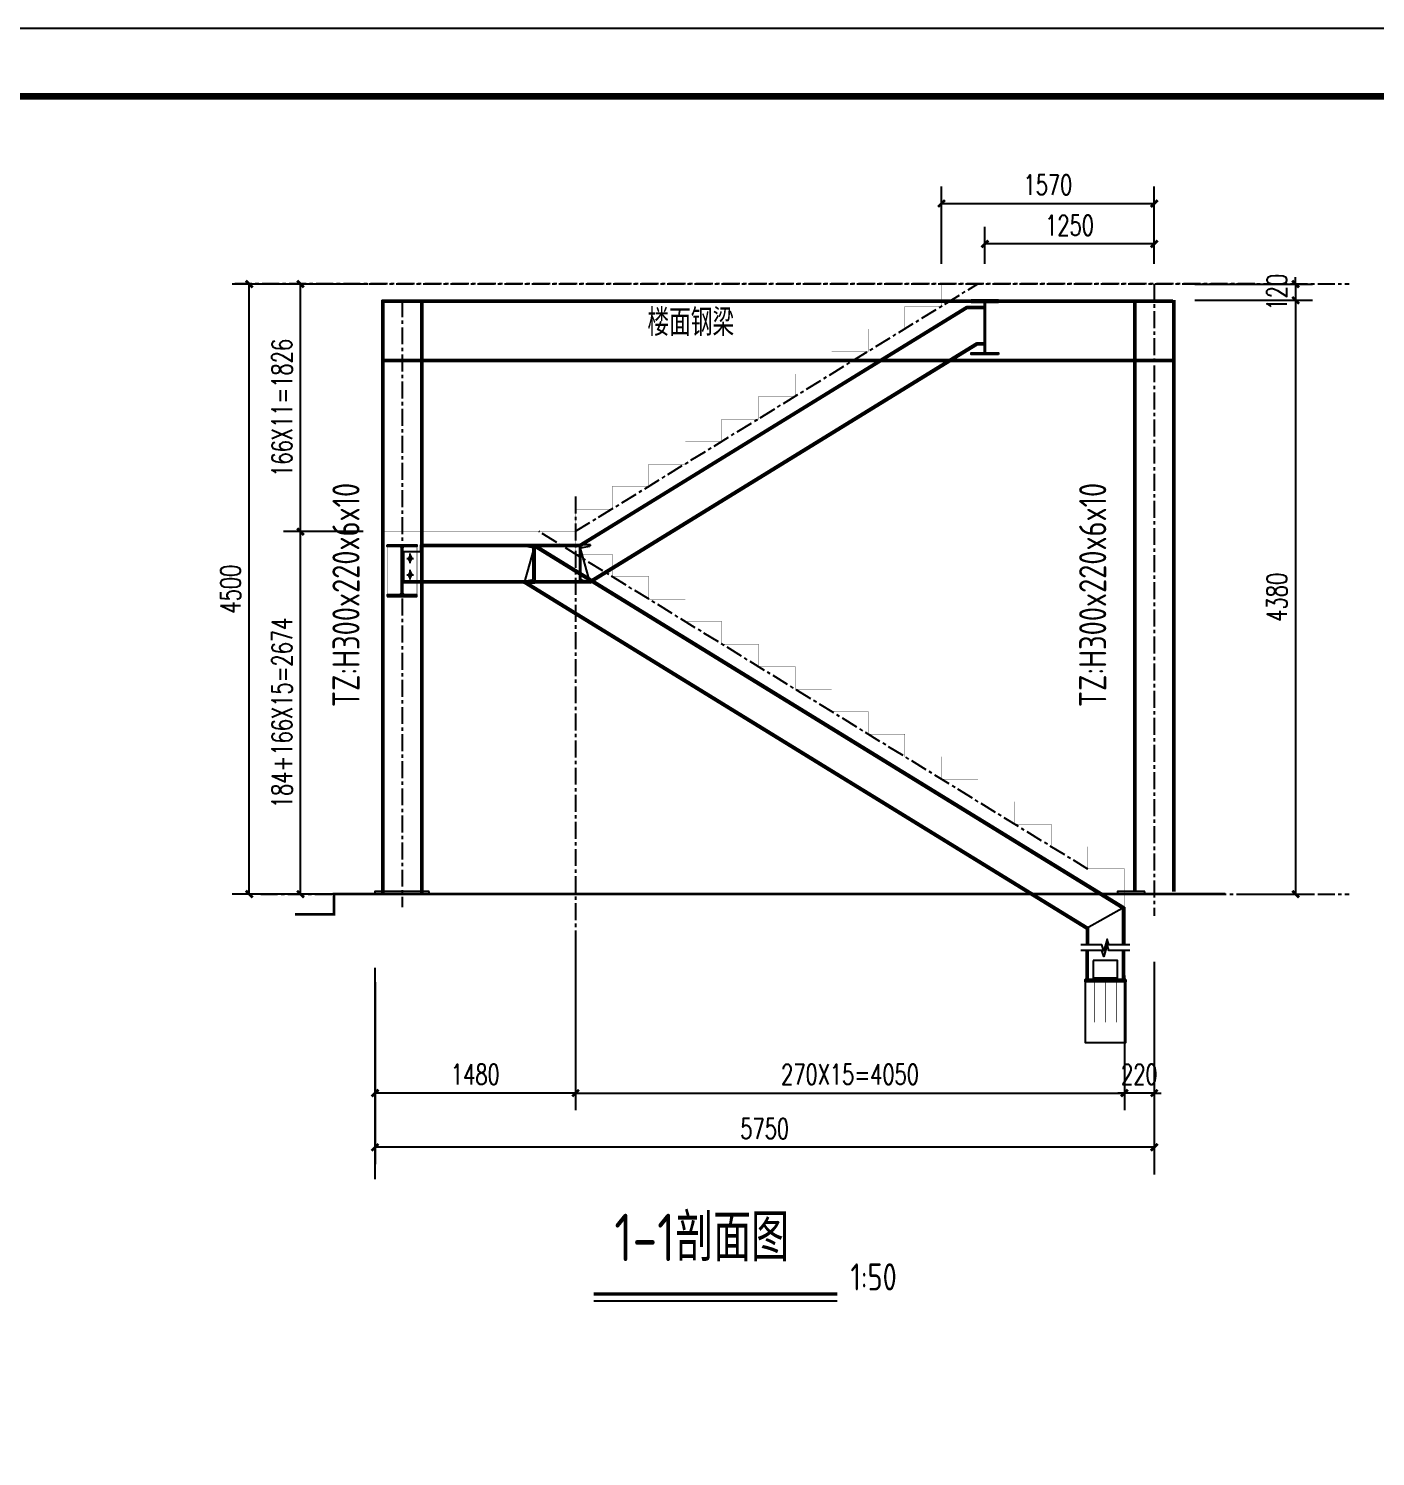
# Model space of a CAD drawing. Extents: x 180850 to 1400258, y 48356 to 327067.
# Drawn here: x 563023 to 572962, y 123956 to 134487 of the extents above; entities that cross this region are included whole.
import ezdxf
from ezdxf.enums import TextEntityAlignment as Align

# ---------------------------------------------------------------- set-up
doc = ezdxf.new("R2010")
doc.units = 0
doc.header["$LTSCALE"] = 1000
doc.linetypes.add('0$0$CENTERX2', pattern=[4, 2.5, -0.5, 0.5, -0.5])
for name, color, linetype in [('A-土建墙柱（含管井、立管）', 6, 'Continuous'), ('AXIS', 3, 'Continuous'), ('BEAM_DE', 7, 'Continuous'), ('DOTE', 1, 'Continuous'), ('GL', 150, 'Continuous'), ('GZ', 50, 'Continuous'), ('NUM', 7, 'Continuous'), ('Prof', 2, 'Continuous'), ('PUB_TITLE', 4, 'Continuous'), ('PZ', 202, 'Continuous'), ('STGJ_BOLT_THIN', 9, 'Continuous'), ('WL', 10, 'Continuous'), ('型钢', 6, 'Continuous')]:
    doc.layers.add(name, color=color, linetype=linetype)
doc.layers.add('S-OTHR-THIN', color=7, linetype='Continuous', lineweight=18)
doc.styles.add('_TCH_DIM_T3', font='SIMPLEX', dxfattribs={"width": 0.705882, "bigfont": 'GBCBIG'})
doc.styles.add('TSSD_Norm', font='tssdeng.shx', dxfattribs={"bigfont": 'hztxt.shx'})
doc.dimstyles.new('_TCH_ARCH&&50', dxfattribs={"dimtxt": 148.75, "dimasz": 50, "dimexe": 125, "dimexo": 150, "dimgap": 63.125, "dimtad": 1, "dimdec": 0, "dimzin": 0, "dimdsep": 46, "dimtxsty": '_TCH_DIM_T3', "dimblk": 'ARCHTICK', "dimcen": 0.09, "dimclrt": 7, "dimazin": 2, "dimtfac": 1, "dimtdec": 0, "dimtix": 1, "dimtmove": 2, "dimatfit": 3, "dimfxl": 1, "dimtolj": 1, "dimtzin": 0, "dimarcsym": 0})

# ---------------------------------------------------------------- blocks, each defined once
blk = doc.blocks.new('_ArchTick')
at = {"color": 0, "linetype": 'ByBlock', "const_width": 0.4}
blk.add_lwpolyline([(-0.5, -0.5), (0.5, 0.5)], dxfattribs=at)
blk = doc.blocks.new('*D1360')
at = {"layer": 'AXIS', "color": 0, "linetype": 'ByBlock', "lineweight": -2, "transparency": 16777216}
for p, q in [((565580, 127453), (565580, 126111)), ((571330, 127453), (571330, 126111)), ((571330, 126236), (565580, 126236))]:
    blk.add_line(p, q, dxfattribs=at)
at = {"layer": 'Defpoints', "color": 0, "linetype": 'ByBlock', "transparency": 16777216}
for p in [(565580, 127603), (571330, 127603), (565580, 126236)]:
    blk.add_point(p, dxfattribs=at)
at = {"layer": 'AXIS', "color": 0, "linetype": 'ByBlock', "lineweight": -2, "transparency": 16777216, "xscale": 50, "yscale": 50, "zscale": 50, "rotation": 180}
blk.add_blockref('_ArchTick', (565580, 126236), dxfattribs=at)
at = {"layer": 'AXIS', "color": 0, "linetype": 'ByBlock', "lineweight": -2, "transparency": 16777216, "xscale": 50, "yscale": 50, "zscale": 50}
blk.add_blockref('_ArchTick', (571330, 126236), dxfattribs=at)
at = {"layer": 'AXIS', "color": 7, "linetype": 'ByBlock', "transparency": 16777216, "insert": (568455, 126374), "char_height": 148.8, "attachment_point": 5, "style": '_TCH_DIM_T3'}
blk.add_mtext('\\A1;5750', dxfattribs=at)
blk = doc.blocks.new('*D1361')
at = {"layer": 'AXIS', "color": 0, "linetype": 'ByBlock', "lineweight": -2, "transparency": 16777216}
for p, q in [((567060, 127765), (567060, 126511)), ((565580, 127453), (565580, 126511)), ((567060, 126636), (565580, 126636))]:
    blk.add_line(p, q, dxfattribs=at)
at = {"layer": 'Defpoints', "color": 0, "linetype": 'ByBlock', "transparency": 16777216}
for p in [(567060, 127915), (565580, 127603), (565580, 126636)]:
    blk.add_point(p, dxfattribs=at)
at = {"layer": 'AXIS', "color": 0, "linetype": 'ByBlock', "lineweight": -2, "transparency": 16777216, "xscale": 50, "yscale": 50, "zscale": 50, "rotation": 180}
blk.add_blockref('_ArchTick', (565580, 126636), dxfattribs=at)
at = {"layer": 'AXIS', "color": 0, "linetype": 'ByBlock', "lineweight": -2, "transparency": 16777216, "xscale": 50, "yscale": 50, "zscale": 50}
blk.add_blockref('_ArchTick', (567060, 126636), dxfattribs=at)
at = {"layer": 'AXIS', "color": 7, "linetype": 'ByBlock', "transparency": 16777216, "insert": (566320, 126774), "char_height": 148.8, "attachment_point": 5, "style": '_TCH_DIM_T3'}
blk.add_mtext('\\A1;1480', dxfattribs=at)
blk = doc.blocks.new('*D1362')
at = {"layer": 'AXIS', "color": 0, "linetype": 'ByBlock', "lineweight": -2, "transparency": 16777216}
for p, q in [((565492, 130777), (564905, 130777)), ((565030, 128103), (565030, 130777)), ((565480, 128103), (564905, 128103))]:
    blk.add_line(p, q, dxfattribs=at)
at = {"layer": 'Defpoints', "color": 0, "linetype": 'ByBlock', "transparency": 16777216}
for p in [(565030, 130777), (565642, 130777), (565630, 128103)]:
    blk.add_point(p, dxfattribs=at)
at = {"layer": 'AXIS', "color": 0, "linetype": 'ByBlock', "lineweight": -2, "transparency": 16777216, "xscale": 50, "yscale": 50, "zscale": 50}
for p, rotation in [((565030, 130777), 90), ((565030, 128103), 270)]:
    blk.add_blockref('_ArchTick', p, dxfattribs=dict(at, rotation=rotation))
at = {"layer": 'AXIS', "color": 7, "linetype": 'ByBlock', "transparency": 16777216, "insert": (564893, 129440), "char_height": 148.75, "attachment_point": 5, "rotation": 90, "style": '_TCH_DIM_T3'}
blk.add_mtext('\\A1;184+166X15=2674', dxfattribs=at)
blk = doc.blocks.new('*D1363')
at = {"layer": 'AXIS', "color": 0, "linetype": 'ByBlock', "lineweight": -2, "transparency": 16777216}
for p, q in [((565530, 132603), (564527, 132603)), ((564652, 128103), (564652, 132603)), ((565480, 128103), (564527, 128103))]:
    blk.add_line(p, q, dxfattribs=at)
at = {"layer": 'Defpoints', "color": 0, "linetype": 'ByBlock', "transparency": 16777216}
for p in [(564652, 132603), (565680, 132603), (565630, 128103)]:
    blk.add_point(p, dxfattribs=at)
at = {"layer": 'AXIS', "color": 0, "linetype": 'ByBlock', "lineweight": -2, "transparency": 16777216, "xscale": 50, "yscale": 50, "zscale": 50}
for p, rotation in [((564652, 132603), 90), ((564652, 128103), 270)]:
    blk.add_blockref('_ArchTick', p, dxfattribs=dict(at, rotation=rotation))
at = {"layer": 'AXIS', "color": 7, "linetype": 'ByBlock', "transparency": 16777216, "insert": (564514, 130353), "char_height": 148.8, "attachment_point": 5, "rotation": 90, "style": '_TCH_DIM_T3'}
blk.add_mtext('\\A1;4500', dxfattribs=at)
blk = doc.blocks.new('*D1364')
at = {"layer": 'AXIS', "color": 0, "linetype": 'ByBlock', "lineweight": -2, "transparency": 16777216}
for p, q in [((565530, 132603), (564905, 132603)), ((565030, 130777), (565030, 132603)), ((565492, 130777), (564905, 130777))]:
    blk.add_line(p, q, dxfattribs=at)
at = {"layer": 'Defpoints', "color": 0, "linetype": 'ByBlock', "transparency": 16777216}
for p in [(565030, 132603), (565680, 132603), (565642, 130777)]:
    blk.add_point(p, dxfattribs=at)
at = {"layer": 'AXIS', "color": 0, "linetype": 'ByBlock', "lineweight": -2, "transparency": 16777216, "xscale": 50, "yscale": 50, "zscale": 50}
for p, rotation in [((565030, 132603), 90), ((565030, 130777), 270)]:
    blk.add_blockref('_ArchTick', p, dxfattribs=dict(at, rotation=rotation))
at = {"layer": 'AXIS', "color": 7, "linetype": 'ByBlock', "transparency": 16777216, "insert": (564893, 131690), "char_height": 148.75, "attachment_point": 5, "rotation": 90, "style": '_TCH_DIM_T3'}
blk.add_mtext('\\A1;166X11=1826', dxfattribs=at)
blk = doc.blocks.new('*D1365')
at = {"layer": 'AXIS', "color": 0, "linetype": 'ByBlock', "lineweight": -2, "transparency": 16777216}
for p, q in [((571630, 132483), (572498, 132483)), ((572373, 132483), (572373, 128103)), ((571993, 128103), (572498, 128103))]:
    blk.add_line(p, q, dxfattribs=at)
at = {"layer": 'Defpoints', "color": 0, "linetype": 'ByBlock', "transparency": 16777216}
for p in [(571480, 132483), (571843, 128103), (572373, 128103)]:
    blk.add_point(p, dxfattribs=at)
at = {"layer": 'AXIS', "color": 0, "linetype": 'ByBlock', "lineweight": -2, "transparency": 16777216, "xscale": 50, "yscale": 50, "zscale": 50}
for p, rotation in [((572373, 132483), 90), ((572373, 128103), 270)]:
    blk.add_blockref('_ArchTick', p, dxfattribs=dict(at, rotation=rotation))
at = {"layer": 'AXIS', "color": 7, "linetype": 'ByBlock', "transparency": 16777216, "insert": (572235, 130293), "char_height": 148.8, "attachment_point": 5, "rotation": 90, "style": '_TCH_DIM_T3'}
blk.add_mtext('\\A1;4380', dxfattribs=at)
blk = doc.blocks.new('*D1366')
at = {"layer": 'AXIS', "color": 0, "linetype": 'ByBlock', "lineweight": -2, "transparency": 16777216}
for p, q in [((567060, 127765), (567060, 126511)), ((571110, 127504), (571110, 126511)), ((567060, 126636), (571110, 126636))]:
    blk.add_line(p, q, dxfattribs=at)
at = {"layer": 'Defpoints', "color": 0, "linetype": 'ByBlock', "transparency": 16777216}
for p in [(567060, 127915), (571110, 127654), (571110, 126636)]:
    blk.add_point(p, dxfattribs=at)
at = {"layer": 'AXIS', "color": 0, "linetype": 'ByBlock', "lineweight": -2, "transparency": 16777216, "xscale": 50, "yscale": 50, "zscale": 50, "rotation": 180}
blk.add_blockref('_ArchTick', (567060, 126636), dxfattribs=at)
at = {"layer": 'AXIS', "color": 0, "linetype": 'ByBlock', "lineweight": -2, "transparency": 16777216, "xscale": 50, "yscale": 50, "zscale": 50}
blk.add_blockref('_ArchTick', (571110, 126636), dxfattribs=at)
at = {"layer": 'AXIS', "color": 7, "linetype": 'ByBlock', "transparency": 16777216, "insert": (569085, 126774), "char_height": 148.75, "attachment_point": 5, "style": '_TCH_DIM_T3'}
blk.add_mtext('\\A1;270X15=4050', dxfattribs=at)
blk = doc.blocks.new('A$C1A291124')
at = {"layer": '型钢'}
for p, q in [((-82, -4), (-82, 0)), ((-82, 0), (0, 0)), ((0, 0), (0, -280)), ((-21, -19), (-77, -10)), ((-10, -249), (-10, -31)), ((-82, -276), (-82, -280)), ((-82, -280), (0, -280)), ((-21, -261), (-77, -270))]:
    blk.add_line(p, q, dxfattribs=at)
for centre, radius, start, end in [((-76, -4), 6.25, 180, 261), ((-22, -31), 12.5, 0, 81), ((-76, -276), 6.25, 99, 180), ((-22, -249), 12.5, 279, 0)]:
    blk.add_arc(centre, radius, start, end, dxfattribs=at)
blk = doc.blocks.new('*D1367')
at = {"layer": 'AXIS', "color": 0, "linetype": 'ByBlock', "lineweight": -2, "transparency": 16777216}
for p, q in [((571630, 132603), (572498, 132603)), ((572373, 132603), (572373, 132653)), ((572373, 132603), (572373, 132483)), ((571630, 132483), (572498, 132483)), ((572373, 132483), (572373, 132433))]:
    blk.add_line(p, q, dxfattribs=at)
at = {"layer": 'Defpoints', "color": 0, "linetype": 'ByBlock', "transparency": 16777216}
for p in [(571480, 132603), (571480, 132483), (572373, 132483)]:
    blk.add_point(p, dxfattribs=at)
at = {"layer": 'AXIS', "color": 0, "linetype": 'ByBlock', "lineweight": -2, "transparency": 16777216, "xscale": 50, "yscale": 50, "zscale": 50}
for p, rotation in [((572373, 132603), 270), ((572373, 132483), 90)]:
    blk.add_blockref('_ArchTick', p, dxfattribs=dict(at, rotation=rotation))
at = {"layer": 'AXIS', "color": 7, "linetype": 'ByBlock', "transparency": 16777216, "insert": (572235, 132543), "char_height": 148.8, "attachment_point": 5, "rotation": 90, "style": '_TCH_DIM_T3'}
blk.add_mtext('\\A1;120', dxfattribs=at)
blk = doc.blocks.new('*D1368')
at = {"layer": 'AXIS', "color": 0, "linetype": 'ByBlock', "lineweight": -2, "transparency": 16777216}
for p, q in [((571110, 127504), (571110, 126511)), ((571330, 127453), (571330, 126511)), ((571110, 126636), (571060, 126636)), ((571330, 126636), (571110, 126636)), ((571330, 126636), (571380, 126636))]:
    blk.add_line(p, q, dxfattribs=at)
at = {"layer": 'Defpoints', "color": 0, "linetype": 'ByBlock', "transparency": 16777216}
for p in [(571110, 127654), (571330, 127603), (571110, 126636)]:
    blk.add_point(p, dxfattribs=at)
at = {"layer": 'AXIS', "color": 0, "linetype": 'ByBlock', "lineweight": -2, "transparency": 16777216, "xscale": 50, "yscale": 50, "zscale": 50}
blk.add_blockref('_ArchTick', (571110, 126636), dxfattribs=at)
at = {"layer": 'AXIS', "color": 0, "linetype": 'ByBlock', "lineweight": -2, "transparency": 16777216, "xscale": 50, "yscale": 50, "zscale": 50, "rotation": 180}
blk.add_blockref('_ArchTick', (571330, 126636), dxfattribs=at)
at = {"layer": 'AXIS', "color": 7, "linetype": 'ByBlock', "transparency": 16777216, "insert": (571220, 126774), "char_height": 148.8, "attachment_point": 5, "style": '_TCH_DIM_T3'}
blk.add_mtext('\\A1;220', dxfattribs=at)
blk = doc.blocks.new('*D1386')
at = {"layer": 'AXIS', "color": 0, "linetype": 'ByBlock', "lineweight": -2, "transparency": 16777216}
for p, q in [((569760, 132753), (569760, 133322)), ((571330, 132753), (571330, 133322)), ((569760, 133197), (571330, 133197))]:
    blk.add_line(p, q, dxfattribs=at)
at = {"layer": 'Defpoints', "color": 0, "linetype": 'ByBlock', "transparency": 16777216}
for p in [(571330, 133197), (569760, 132603), (571330, 132603)]:
    blk.add_point(p, dxfattribs=at)
at = {"layer": 'AXIS', "color": 0, "linetype": 'ByBlock', "lineweight": -2, "transparency": 16777216, "xscale": 50, "yscale": 50, "zscale": 50, "rotation": 180}
blk.add_blockref('_ArchTick', (569760, 133197), dxfattribs=at)
at = {"layer": 'AXIS', "color": 0, "linetype": 'ByBlock', "lineweight": -2, "transparency": 16777216, "xscale": 50, "yscale": 50, "zscale": 50}
blk.add_blockref('_ArchTick', (571330, 133197), dxfattribs=at)
at = {"layer": 'AXIS', "color": 7, "linetype": 'ByBlock', "transparency": 16777216, "insert": (570545, 133335), "char_height": 148.8, "attachment_point": 5, "style": '_TCH_DIM_T3'}
blk.add_mtext('\\A1;1570', dxfattribs=at)
blk = doc.blocks.new('*D1387')
at = {"layer": 'AXIS', "color": 0, "linetype": 'ByBlock', "lineweight": -2, "transparency": 16777216}
for p, q in [((570080, 132753), (570080, 133024)), ((571330, 132753), (571330, 133024)), ((571330, 132899), (570080, 132899))]:
    blk.add_line(p, q, dxfattribs=at)
at = {"layer": 'Defpoints', "color": 0, "linetype": 'ByBlock', "transparency": 16777216}
for p in [(570080, 132899), (570080, 132603), (571330, 132603)]:
    blk.add_point(p, dxfattribs=at)
at = {"layer": 'AXIS', "color": 0, "linetype": 'ByBlock', "lineweight": -2, "transparency": 16777216, "xscale": 50, "yscale": 50, "zscale": 50, "rotation": 180}
blk.add_blockref('_ArchTick', (570080, 132899), dxfattribs=at)
at = {"layer": 'AXIS', "color": 0, "linetype": 'ByBlock', "lineweight": -2, "transparency": 16777216, "xscale": 50, "yscale": 50, "zscale": 50}
blk.add_blockref('_ArchTick', (571330, 132899), dxfattribs=at)
at = {"layer": 'AXIS', "color": 7, "linetype": 'ByBlock', "transparency": 16777216, "insert": (570705, 133036), "char_height": 148.8, "attachment_point": 5, "style": '_TCH_DIM_T3'}
blk.add_mtext('\\A1;1250', dxfattribs=at)

msp = doc.modelspace()

# ---------------------------------------------------------------- hatches: boundary and pattern name
at = {"layer": 'STGJ_BOLT_THIN'}
for points in [[(565839.53, 130555.42), (565827.53, 130579.42), (565839.53, 130603.42), (565851.53, 130579.42)], [(565839.53, 130435.42), (565827.53, 130459.42), (565839.53, 130483.42), (565851.53, 130459.42)]]:
    msp.add_hatch(color=256, dxfattribs=at).paths.add_polyline_path(points)

# ---------------------------------------------------------------- linework, layer by layer
for p, q in [((565629.54, 132483.42), (571467.53, 132483.42)), ((565629.54, 132471.42), (571467.53, 132471.42)), ((565629.54, 132045.42), (571467.53, 132045.42)), ((565629.54, 132033.42), (571467.53, 132033.42))]:
    msp.add_line(p, q)
at = {"layer": 'A-土建墙柱（含管井、立管）'}
msp.add_line((571059.53, 127482.68), (570879.53, 127482.68), dxfattribs=at)
msp.add_lwpolyline([(570879.53, 127612.68), (570879.53, 127472.68), (571059.53, 127472.68), (571059.53, 127612.68)], close=True, dxfattribs=at)
at = {"layer": 'AXIS', "linetype": 'ByBlock'}
for p, q in [((565579.53, 127559.54), (565579.53, 126001.03)), ((571329.53, 127603.42), (571329.53, 126036.17))]:
    msp.add_line(p, q, dxfattribs=at)
at = {"layer": 'BEAM_DE'}
msp.add_lwpolyline([(571119.53, 127472.68), (570819.53, 127472.68), (570819.53, 127009.49), (571119.53, 127009.49)], close=True, dxfattribs=at)
at = {"layer": 'DOTE', "color": 8, "linetype": '0$0$CENTERX2', "ltscale": 0.05}
for p, q in [((572071.56, 132603.42), (564526.94, 132603.42)), ((564736.45, 132603.42), (572768.62, 132603.42)), ((567059.53, 130779.42), (570028.96, 132605.07)), ((571329.53, 132603.42), (571329.53, 127942.28)), ((565779.53, 132483.42), (565779.53, 128007.99)), ((567059.53, 131035.86), (567059.53, 127748.62)), ((570839.53, 128287.42), (566789.53, 130777.42)), ((564736.45, 128103.42), (572768.62, 128103.42))]:
    msp.add_line(p, q, dxfattribs=at)
at = {"layer": 'GL'}
for p, q in [((567087.81, 130679.42), (569946.34, 132436.88)), ((567091.48, 130666.42), (569950.01, 132423.88)), ((569946.34, 132436.88), (570075.53, 132436.88)), ((569950.01, 132423.88), (570075.53, 132423.88)), ((570072.03, 132483.42), (570072.02, 132483.42)), ((567163.32, 130412.42), (570021.85, 132169.88)), ((570021.85, 132169.88), (570075.53, 132169.88)), ((567167, 130399.42), (570025.53, 132156.88)), ((570025.53, 132156.88), (570075.53, 132156.88)), ((565789.53, 130629.42), (565914.53, 130629.42)), ((565789.53, 130629.42), (565789.53, 130399.42)), ((567087.81, 130679.42), (565914.53, 130679.42)), ((565914.53, 130679.42), (565914.53, 130629.42)), ((567091.48, 130666.42), (565914.53, 130666.42)), ((566757.99, 130679.42), (566680.49, 130399.42)), ((571096.51, 127996.77), (566757.63, 130664.38)), ((571109.53, 128004.03), (566757.99, 130679.42)), ((567167, 130399.42), (567087.81, 130679.42)), ((567163.32, 130412.42), (565789.53, 130412.42)), ((567167, 130399.42), (565789.53, 130399.42)), ((570829.25, 127847.66), (566682.05, 130397.42)), ((570842.26, 127854.92), (566687.11, 130409.57)), ((571109.53, 128006.03), (570829.53, 127849.82)), ((571096.53, 127998.78), (571096.53, 127728.25)), ((571109.53, 128006.03), (571109.53, 127728.25)), ((570842.53, 127857.07), (570842.53, 127728.25)), ((570829.53, 127849.82), (570829.53, 127728.25)), ((570829.53, 127472.68), (570829.53, 127688.25)), ((570841.53, 127472.68), (570841.53, 127688.25)), ((571097.53, 127472.68), (571097.53, 127688.25)), ((571109.53, 127472.68), (571109.53, 127688.25))]:
    msp.add_line(p, q, dxfattribs=at)
for points in [[(570179.53, 132483.42), (569979.53, 132483.42), (569979.53, 132470.42), (570179.53, 132470.42)], [(570083.53, 132470.42), (570075.53, 132470.42), (570075.53, 132096.42), (570083.53, 132096.42)], [(570179.53, 132083.42), (569979.53, 132083.42), (569979.53, 132096.42), (570179.53, 132096.42)], [(565669.53, 130679.42), (565889.53, 130679.42), (565889.53, 130666.42), (565669.53, 130666.42)], [(565775.53, 130666.42), (565783.53, 130666.42), (565783.53, 130311.43), (565775.53, 130311.43)], [(565669.53, 130298.43), (565889.53, 130298.43), (565889.53, 130311.43), (565669.53, 130311.43)]]:
    msp.add_lwpolyline(points, close=True, dxfattribs=at)
for points in [[(571150.53, 127728.25), (570995.53, 127728.25), (570981.53, 127772.25), (570957.53, 127684.25), (570943.53, 127728.25), (570788.53, 127728.25)], [(571150.53, 127688.25), (570995.53, 127688.25), (570981.53, 127732.25), (570957.53, 127644.25), (570943.53, 127688.25), (570788.53, 127688.25)]]:
    msp.add_lwpolyline(points, dxfattribs=at)
at = {"layer": 'GZ'}
for p, q in [((565629.54, 132483.42), (565629.54, 128103.42)), ((565641.54, 132483.42), (565641.54, 128103.42)), ((565917.54, 132483.42), (565917.54, 128103.42)), ((565929.54, 132483.42), (565929.54, 128103.42)), ((571179.53, 132483.42), (571179.53, 128123.42)), ((571191.53, 132483.42), (571191.53, 128123.42)), ((571467.53, 132483.42), (571467.53, 128123.42)), ((571479.53, 132483.42), (571479.53, 128123.42))]:
    msp.add_line(p, q, dxfattribs=at)
for points in [[(565979.51, 128123.42), (565579.54, 128123.42), (565579.54, 128103.42), (565979.51, 128103.42)], [(571259.49, 128123.42), (571059.53, 128123.42), (571059.53, 128103.42), (571259.49, 128103.42)]]:
    msp.add_lwpolyline(points, close=True, dxfattribs=at)
at = {"layer": 'NUM'}
for points, const_width in [([(571854.09, 128103.42), (565276.7, 128103.42), (565276.7, 127953.42), (564989.84, 127953.42), (564989.84, 127953.42), (564989.84, 127953.42)], 20), ([(567193.86, 125153.94), (568990.88, 125153.94)], 25)]:
    msp.add_lwpolyline(points, dxfattribs=dict(at, const_width=const_width))
msp.add_lwpolyline([(567193.86, 125103.94), (568990.88, 125103.94)], dxfattribs=at)
at = {"layer": 'Prof', "color": 21}
msp.add_lwpolyline([(571119.53, 127472.68), (571119.53, 127456.68), (570819.53, 127456.68), (570819.53, 127472.68)], close=True, dxfattribs=at)
at = {"layer": 'PUB_TITLE'}
msp.add_lwpolyline([(552677.75, 113487.35), (582377.75, 113487.35), (582377.75, 134487.35), (552677.75, 134487.35)], close=True, dxfattribs=at)
at = {"layer": 'PUB_TITLE', "const_width": 50}
msp.add_lwpolyline([(553927.75, 113987.35), (581877.75, 113987.35), (581877.75, 133987.35), (553927.75, 133987.35)], close=True, dxfattribs=at)
at = {"layer": 'PZ', "const_width": 2}
for points in [[(567059.53, 130777.42), (567059.53, 130777.42), (567059.53, 130777.42), (567059.53, 130777.42), (567059.53, 130777.42), (567059.53, 130777.42), (567059.53, 130777.42), (567059.53, 130777.42), (567059.53, 130777.42), (567059.53, 130943.42), (567329.53, 130943.42), (567329.53, 131109.42), (567599.53, 131109.42), (567599.53, 131275.42), (567869.53, 131275.42), (567869.53, 131441.42), (568139.53, 131441.42), (568139.53, 131607.42), (568409.53, 131607.42), (568409.53, 131773.42), (568679.53, 131773.42), (568679.53, 131939.42), (568949.53, 131939.42), (568949.53, 132105.42), (569219.53, 132105.42), (569219.53, 132271.42), (569489.53, 132271.42), (569489.53, 132437.42), (569759.53, 132437.42), (569759.53, 132603.42), (570979.53, 132603.42), (570979.53, 132603.42), (570979.53, 132603.42)], [(570839.53, 128287.42), (570839.53, 128287.42), (570839.53, 128287.42), (570839.53, 128453.42), (570569.53, 128453.42), (570569.53, 128619.42), (570299.53, 128619.42), (570299.53, 128785.42), (570029.53, 128785.42), (570029.53, 128951.42), (569759.53, 128951.42), (569759.53, 129117.42), (569489.53, 129117.42), (569489.53, 129283.42), (569219.53, 129283.42), (569219.53, 129449.42), (568949.53, 129449.42), (568949.53, 129615.42), (568679.53, 129615.42), (568679.53, 129781.42), (568409.53, 129781.42), (568409.53, 129947.42), (568139.53, 129947.42), (568139.53, 130113.42), (567869.53, 130113.42), (567869.53, 130279.42), (567599.53, 130279.42), (567599.53, 130445.42), (567329.53, 130445.42), (567329.53, 130611.42), (567059.53, 130611.42), (567059.53, 130777.42), (565641.53, 130777.42)], [(571109.53, 128006.03), (571109.53, 128006.03), (571109.53, 128006.03), (571109.53, 128289.42), (570839.53, 128289.42)]]:
    msp.add_lwpolyline(points, dxfattribs=at)
at = {"layer": 'PZ', "linetype": 'ByBlock', "const_width": 4}
for points in [[(565669.53, 130666.42), (565761.06, 130666.42), (565775.53, 130650.19), (565775.53, 130330.77), (565755.93, 130311.43), (565669.53, 130311.43), (565669.53, 130666.42)], [(565889.53, 130666.42), (565797.99, 130666.42), (565783.53, 130650.19), (565783.53, 130330.77), (565803.12, 130311.43), (565889.53, 130311.43), (565889.53, 130666.42)]]:
    msp.add_lwpolyline(points, dxfattribs=at)
at = {"layer": 'STGJ_BOLT_THIN'}
for p, q in [((565839.53, 130603.42), (565827.53, 130579.42)), ((565839.53, 130543.42), (565839.53, 130615.42)), ((565839.53, 130603.42), (565851.53, 130579.42)), ((565815.53, 130579.42), (565863.53, 130579.42)), ((565839.53, 130555.42), (565827.53, 130579.42)), ((565839.53, 130483.42), (565827.53, 130459.42)), ((565839.53, 130555.42), (565851.53, 130579.42)), ((565839.53, 130423.42), (565839.53, 130495.42)), ((565839.53, 130483.42), (565851.53, 130459.42)), ((565815.53, 130459.42), (565863.53, 130459.42)), ((565839.53, 130435.42), (565827.53, 130459.42)), ((565839.53, 130435.42), (565851.53, 130459.42))]:
    msp.add_line(p, q, dxfattribs=at)
at = {"layer": 'WL', "const_width": 5}
for points in [[(570889.53, 127456.68), (570889.53, 127156.67)], [(570969.53, 127456.68), (570969.53, 127156.67)], [(571049.53, 127456.68), (571049.53, 127156.67)]]:
    msp.add_lwpolyline(points, dxfattribs=at)

# ---------------------------------------------------------------- block references
msp.add_blockref('A$C1A291124', (566757.99, 130679.42))
at = {"xscale": -1}
msp.add_blockref('A$C1A291124', (567087.81, 130679.42), dxfattribs=at)

# ---------------------------------------------------------------- texts
at = {"layer": 'NUM', "style": 'TSSD_Norm', "width": 0.8}
for s, height, p in [('1-1剖面图', 350, (567346.42, 125291.25)), ('1:50', 200, (569088.29, 125120.18))]:
    msp.add_text(s, height=height, dxfattribs=at).set_placement(p, align=Align.BOTTOM_LEFT)
at = {"layer": 'S-OTHR-THIN', "style": 'TSSD_Norm', "width": 0.8}
msp.add_text('楼面钢梁', height=200, dxfattribs=at).set_placement((567910.16, 132159.76), align=Align.BOTTOM_CENTER)
for p in [(565525.63, 130309.26), (571035.63, 130309.26)]:
    msp.add_text('TZ:H300x220x6x10', height=200, rotation=90, dxfattribs=at).set_placement(p, align=Align.BOTTOM_CENTER)

# ---------------------------------------------------------------- dimensions: what is measured, and where the dimension line sits
at = {"layer": 'AXIS', "linetype": 'ByBlock'}
for base, p1, p2, picture, middle in [((571329.53, 133197.35), (569759.53, 132603.42), (571329.53, 132603.42), '*D1386', (570544.53, 133334.85)), ((570079.53, 132898.94), (571329.53, 132603.42), (570079.53, 132603.42), '*D1387', (570704.53, 133036.44)), ((565579.53, 126636.17), (567059.53, 127914.62), (565579.53, 127603.42), '*D1361', (566319.53, 126773.67)), ((565579.53, 126236.17), (571329.53, 127603.42), (565579.53, 127603.42), '*D1360', (568454.53, 126373.67))]:
    dim = msp.add_linear_dim(base=base, p1=p1, p2=p2, dimstyle='_TCH_ARCH&&50', dxfattribs=at)
    dim.commit()
    dim.dimension.update_dxf_attribs({"geometry": picture, "text_midpoint": middle})
for base, p1, p2, angle, picture, middle in [((572372.68, 132483.42), (571479.53, 132603.42), (571479.53, 132483.42), 90, '*D1367', (572235.18, 132543.42)), ((564651.94, 132603.42), (565629.53, 128103.42), (565679.53, 132603.42), 270, '*D1363', (564514.44, 130353.42)), ((572372.68, 128103.42), (571479.53, 132483.42), (571843.37, 128103.42), 90, '*D1365', (572235.18, 130293.42)), ((571109.53, 126636.17), (571329.53, 127603.42), (571109.53, 127653.7), 180, '*D1368', (571219.53, 126773.67))]:
    dim = msp.add_linear_dim(base=base, p1=p1, p2=p2, angle=angle, dimstyle='_TCH_ARCH&&50', dxfattribs=at)
    dim.commit()
    dim.dimension.update_dxf_attribs({"geometry": picture, "text_midpoint": middle})
for base, p1, p2, text, picture, middle in [((565030.24, 132603.42), (565641.53, 130777.42), (565679.53, 132603.42), '166X11=<>', '*D1364', (564892.74, 131690.42)), ((565030.24, 130777.42), (565629.53, 128103.42), (565641.53, 130777.42), '184+166X15=<>', '*D1362', (564892.74, 129440.42))]:
    dim = msp.add_linear_dim(base=base, p1=p1, p2=p2, angle=270, text=text, dimstyle='_TCH_ARCH&&50', dxfattribs=at)
    dim.commit()
    dim.dimension.update_dxf_attribs({"geometry": picture, "text_midpoint": middle})
dim = msp.add_linear_dim(base=(571109.53, 126636.17), p1=(567059.53, 127914.62), p2=(571109.53, 127653.7), text='270X15=<>', dimstyle='_TCH_ARCH&&50', dxfattribs=at)
dim.commit()
dim.dimension.update_dxf_attribs({"geometry": '*D1366', "text_midpoint": (569084.53, 126773.67)})

doc.saveas('drawing.dxf')
